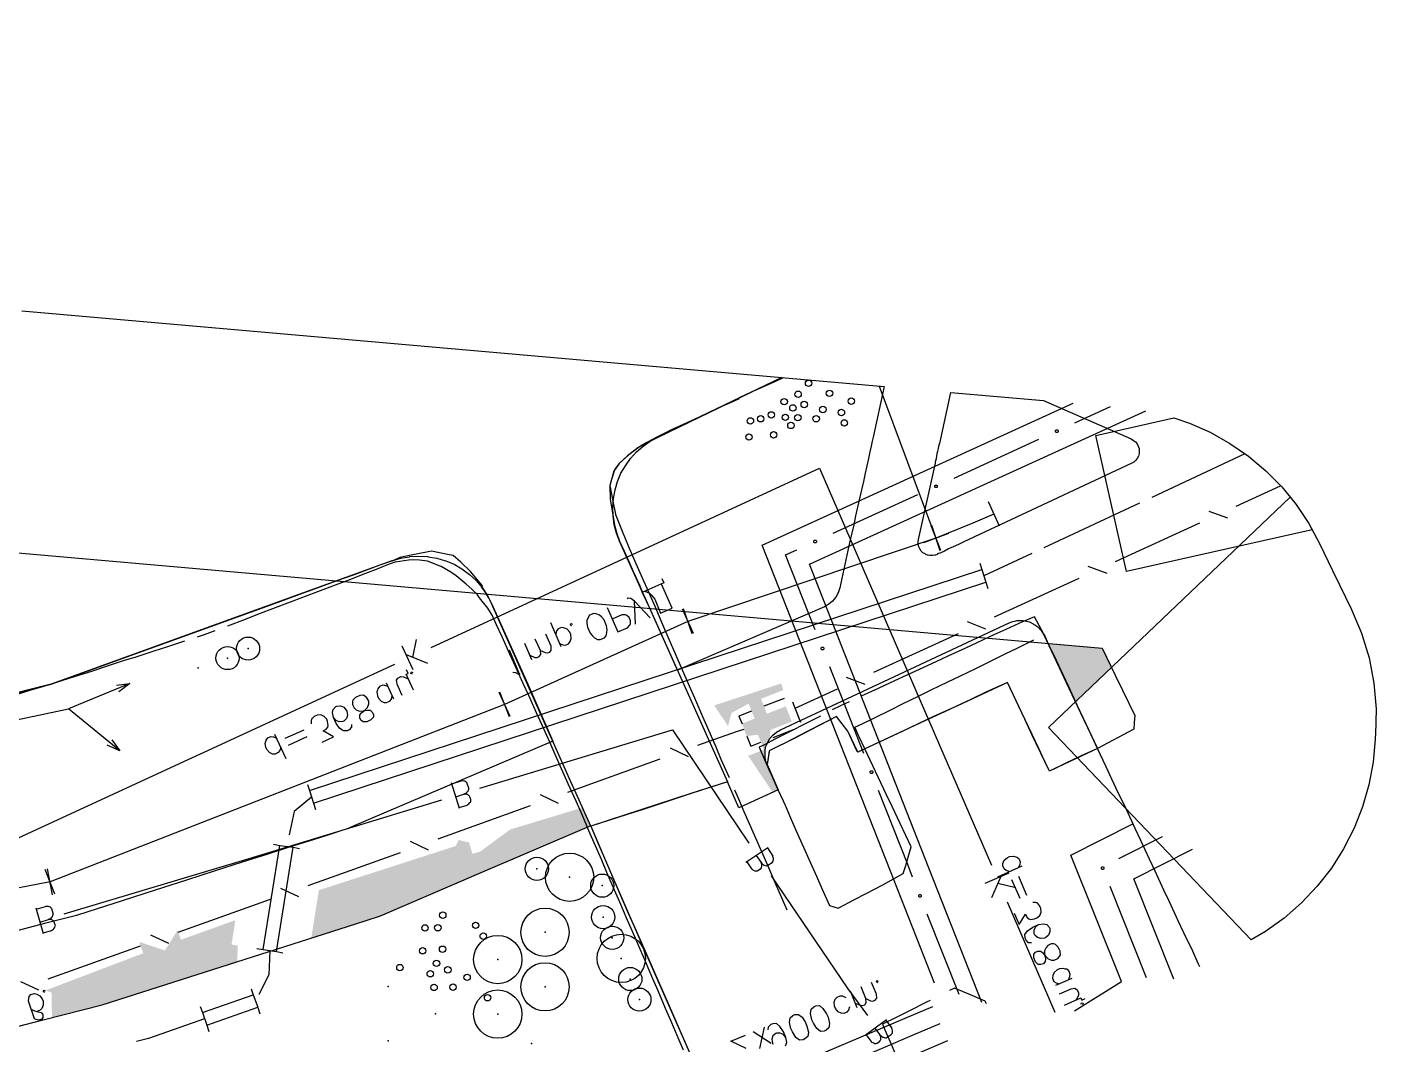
# Model space of a CAD drawing. Header units: metres. Extents: x 120 to 577, y 4 to 268.
# Drawn here: x 493.2 to 577.1, y 190 to 253.2 of the extents above; entities that cross this region are included whole.
import ezdxf

# ---------------------------------------------------------------- set-up
doc = ezdxf.new("R2010")
doc.units = ezdxf.units.M
for name, color, linetype in [('BOUNDARY', 7, 'Continuous'), ('BUILDING', 7, 'Continuous'), ('CURB', 7, 'Continuous'), ('ELECTR_CABLE', 7, 'Continuous'), ('ELECTR_CABLE_COMM', 7, 'Continuous'), ('GRASS', 7, 'Continuous'), ('HEAT', 7, 'Continuous'), ('LOUNGER', 7, 'Continuous'), ('NEW_BUSH', 3, 'Continuous'), ('NEW_LAWN', 82, 'Continuous'), ('NEW_TREE', 3, 'Continuous'), ('OVERHEAD_POWER_LINE', 7, 'Continuous'), ('ROAD', 7, 'Continuous'), ('SEWER', 7, 'Continuous'), ('WATER_PIPELINE', 7, 'Continuous')]:
    doc.layers.add(name, color=color, linetype=linetype)

# ---------------------------------------------------------------- blocks, each defined once
blk = doc.blocks.new('ЗЛАКИ_ОРНАМЕНТАЛЬНЫЕ')
blk.add_circle((0, 0), 0.2)

msp = doc.modelspace()

# ---------------------------------------------------------------- hatches: boundary and pattern name
at = {"layer": 'NEW_LAWN'}
for points in [[(560.028, 214.601), (560.608, 213.396), (558.367, 211.256), (557.795, 212.473), (556.647, 214.898)], [(538.822, 211.454), (539.184, 210.522), (540.363, 210.981), (540.731, 210.034), (539.398, 209.516), (539.352, 208.963), (539.352, 208.962), (539.212, 208.701), (539.212, 208.7), (539.108, 208.439), (539.107, 208.438), (539.073, 208.212), (539.073, 208.211), (539.073, 207.897), (539.108, 207.618), (539.108, 207.617), (539.195, 207.374), (539.196, 207.377), (539.195, 207.373), (539.876, 205.801), (539.544, 205.646), (538.018, 207.908), (538.992, 208.287), (538.629, 209.219), (537.912, 209.127), (537.651, 209.91), (538.42, 210.227), (538.049, 211.156), (536.988, 210.573), (536.768, 209.76), (535.906, 211.036), (540.063, 212.401), (540.209, 211.993)], [(511.333, 199.557), (519.846, 202.303), (520.016, 202.674), (520.676, 202.522), (520.877, 201.816), (521.366, 201.956), (523.207, 203.319), (527.725, 204.69), (528.218, 203.546), (528.157, 203.531), (521.136, 200.527), (515.164, 197.96), (515.163, 197.959), (514.272, 197.68), (513.626, 197.47), (510.862, 196.588)], [(494.74, 191.639), (494.714, 193.191), (494.348, 193.331), (500.417, 195.638), (500.163, 196.345), (501.765, 195.813), (502.548, 197.059), (502.757, 196.476), (506.146, 197.692), (505.905, 196.178), (506.292, 196.116), (506.257, 195.12), (497.856, 192.441), (497.855, 192.44)]]:
    msp.add_hatch(color=82, dxfattribs=at).paths.add_polyline_path(points)

# ---------------------------------------------------------------- linework, layer by layer
at = {"layer": 'BOUNDARY'}
msp.add_lwpolyline([(120.753, 253.201), (560.028, 214.601), (560.834, 212.927), (561.289, 211.984), (562.057, 210.412), (562.022, 209.975), (562.005, 209.556), (559.734, 208.368), (558.721, 207.897), (557.778, 207.443), (556.748, 206.954), (555.665, 209.242), (555.228, 210.185), (554.145, 212.473), (552.801, 211.861), (551.857, 211.407), (549.954, 210.517), (549.011, 210.08), (547.107, 209.189), (546.164, 208.753), (544.837, 208.124), (544.208, 209.434), (543.509, 210.342), (541.885, 209.504), (540.959, 209.032), (539.335, 208.211), (539.195, 207.373), (539.877, 205.801), (537.449, 204.666), (536.733, 206.29), (534.48, 205.557), (533.484, 205.225), (531.493, 204.579), (530.498, 204.264), (528.245, 203.531), (528.681, 202.5), (529.083, 201.54), (529.52, 200.527), (530.568, 198.134), (530.987, 197.173), (531.843, 195.252), (532.262, 194.292), (533.1, 192.371), (533.519, 191.427), (534.358, 189.506)], dxfattribs=at)
at = {"layer": 'BUILDING'}
for points in [[(561.533, 219.354), (559.632, 227.821), (564.482, 228.911), (565.449, 228.587), (566.739, 228.016), (567.969, 227.327), (569.129, 226.525), (570.208, 225.618), (571.198, 224.614), (572.088, 223.52), (572.873, 222.349), (573.089, 221.949)], [(556.694, 209.659), (571.706, 223.99), (572.088, 223.52), (572.873, 222.349), (573.543, 221.108), (574.349, 219.434), (574.784, 218.531), (575.533, 217), (576.159, 215.525), (576.624, 213.991), (576.923, 212.416), (577.051, 210.818), (577.009, 209.216), (576.997, 209.065), (576.992, 208.932), (576.864, 207.51), (576.603, 206.107), (576.209, 204.735), (575.686, 203.407), (575.04, 202.134), (574.275, 200.928), (573.399, 199.801), (572.42, 198.762), (571.347, 197.821), (570.189, 196.986), (569.294, 196.462)]]:
    msp.add_lwpolyline(points, close=True, dxfattribs=at)
at = {"layer": 'CURB'}
for points in [[(540.198, 231.401), (539.754, 231.195), (538.689, 230.724), (537.938, 230.374), (537.414, 230.13), (537.414, 230.077), (536.855, 229.815), (536.104, 229.484), (534.969, 228.96), (534.218, 228.61), (533.118, 228.104), (533.083, 228.086), (532.349, 227.702), (531.72, 227.37), (531.266, 227.108), (530.603, 226.619), (530.009, 226.078), (529.729, 225.729), (529.485, 224.96), (529.415, 224.716), (529.607, 223.738), (529.764, 222.917), (529.782, 222.899), (530.236, 221.764), (530.55, 221.013), (530.568, 220.961), (531.039, 219.86), (531.371, 219.109), (531.878, 217.957), (532.209, 217.206), (532.698, 216.071), (533.03, 215.302), (533.519, 214.167), (533.851, 213.398), (534.358, 212.263), (534.689, 211.512), (535.178, 210.359), (535.51, 209.609), (536.017, 208.456), (536.331, 207.705), (536.838, 206.57)], [(534.008, 189.611), (533.676, 190.38), (533.205, 191.462), (532.891, 192.213), (532.419, 193.296), (532.087, 194.047), (531.633, 195.13), (531.301, 195.899), (530.83, 196.981), (530.498, 197.732), (530.044, 198.815), (529.712, 199.566), (529.24, 200.649), (528.926, 201.417), (528.454, 202.5), (528.123, 203.251), (527.948, 203.67), (527.948, 203.67), (527.651, 204.334), (527.319, 205.085), (526.83, 206.168), (526.498, 206.919), (526.027, 207.984), (525.695, 208.753), (525.503, 209.172), (525.503, 209.172), (525.206, 209.818), (524.857, 210.569), (524.385, 211.652), (524.036, 212.403), (523.547, 213.468), (523.215, 214.219), (522.726, 215.302), (522.377, 216.053), (522.115, 216.647), (522.115, 216.647), (521.835, 217.084), (521.329, 217.73), (521.189, 217.904), (521.189, 217.904), (520.84, 218.254), (520.84, 218.254), (520.49, 218.568), (519.862, 219.092), (519.53, 219.319), (519.53, 219.319), (518.936, 219.668), (518.936, 219.668), (518.866, 219.703), (518.08, 220), (517.591, 220.07), (517.591, 220.07), (517.242, 220.087), (517.242, 220.087), (516.91, 220.07), (516.107, 219.948), (516.054, 219.948), (516.054, 219.948), (515.6, 219.773), (515.6, 219.773), (515.391, 219.686), (515.391, 219.686), (515.006, 219.529), (514.238, 219.232), (513.138, 218.813), (512.352, 218.516), (511.251, 218.096), (510.483, 217.817), (509.383, 217.398), (508.614, 217.101), (507.514, 216.682), (506.745, 216.385), (505.645, 215.966)], [(566.106, 194.79), (566.004, 195.008), (565.655, 195.759), (565.096, 196.911), (564.747, 197.662), (564.205, 198.833), (563.856, 199.566), (563.314, 200.736), (562.965, 201.487), (562.424, 202.64), (562.074, 203.391), (561.533, 204.561), (561.184, 205.295), (561.044, 205.574), (560.625, 206.465), (560.276, 207.216), (559.734, 208.368), (559.385, 209.119), (558.843, 210.272), (558.494, 211.023), (557.953, 212.193), (557.603, 212.944), (557.324, 213.521), (557.062, 214.097), (556.695, 214.848), (556.433, 215.424), (556.381, 215.512), (556.119, 216.001), (555.822, 216.542), (555.106, 216.245), (554.041, 215.756), (553.29, 215.424), (552.242, 214.935), (551.491, 214.586), (550.443, 214.097), (549.692, 213.748), (548.644, 213.276), (547.893, 212.927), (546.845, 212.438), (546.094, 212.089), (545.046, 211.617)], [(504.859, 215.669), (504.196, 215.424)], [(502.973, 215.023), (501.855, 214.656), (501.069, 214.411), (499.952, 214.045), (499.166, 213.8), (498.048, 213.433), (497.262, 213.171), (496.127, 212.822), (495.341, 212.56), (494.695, 212.351), (494.695, 212.351), (494.223, 212.211), (493.437, 211.984), (492.302, 211.634)], [(504.196, 215.424), (503.759, 215.285)], [(542.514, 210.377), (541.483, 209.853), (540.75, 209.486), (539.719, 208.962), (538.986, 208.578), (538.706, 208.438), (538.706, 208.438), (539.038, 207.67), (539.37, 206.919), (539.387, 206.901), (539.387, 206.901), (539.842, 205.854), (540.191, 205.103), (540.313, 204.841), (540.313, 204.841), (540.662, 204.055), (540.994, 203.286), (541.466, 202.238), (541.798, 201.487), (542.269, 200.422), (542.601, 199.671), (543.073, 198.606), (543.614, 198.431), (544.627, 198.972), (545.36, 199.357), (546.391, 199.898), (547.107, 200.282), (547.666, 200.597), (547.666, 200.597), (547.823, 201.086), (548.05, 201.889), (548.155, 202.256), (548.155, 202.256), (547.823, 202.954), (547.474, 203.705), (546.967, 204.753), (546.618, 205.487), (546.129, 206.535), (545.78, 207.286), (545.273, 208.334), (544.924, 209.085), (544.889, 209.172), (544.889, 209.172), (544.644, 209.678), (544.644, 209.678), (545.099, 209.888), (545.832, 210.255), (546.88, 210.761), (547.613, 211.128), (548.661, 211.634), (549.395, 212.001), (550.443, 212.508), (551.176, 212.857), (552.224, 213.363), (552.958, 213.73), (554.006, 214.237), (554.739, 214.603), (555.787, 215.11)], [(543.771, 211.023), (543.247, 210.761)], [(544.295, 211.268), (543.771, 211.023)], [(537.169, 205.801), (537.414, 205.242)], [(537.414, 205.242), (537.746, 204.456), (538.078, 203.705), (538.759, 202.151), (539.091, 201.4), (539.754, 199.846), (540.086, 199.095), (540.418, 198.326)], [(552.828, 192.487), (552.748, 192.668), (551.84, 193.052), (551.089, 193.366), (550.844, 193.471), (550.529, 193.313)], [(549.327, 192.706), (549.15, 192.615), (547.963, 192.021), (547.229, 191.655), (546.373, 191.235), (546.513, 190.886), (546.845, 190.135), (547.369, 188.913), (547.701, 188.162), (548.225, 186.939), (548.557, 186.188), (549.081, 184.965)]]:
    msp.add_lwpolyline(points, dxfattribs=at)
at = {"layer": 'ELECTR_CABLE'}
for points in [[(568.9, 226.684), (563.105, 223.965)], [(562.354, 223.615), (556.398, 220.838)], [(552.416, 219.878), (552.539, 219.476), (552.539, 219.476), (552.801, 218.69), (552.801, 218.69), (552.923, 218.306)], [(555.647, 220.489), (552.661, 219.092)], [(510.745, 205.749), (552.539, 219.476)], [(511.007, 204.963), (552.801, 218.69)], [(510.623, 206.133), (510.745, 205.749), (510.745, 205.749), (511.007, 204.963), (511.007, 204.963), (511.129, 204.561)], [(510.867, 205.347), (509.802, 204.439), (509.802, 204.439), (509.487, 202.989)], [(507.881, 195.864), (508.911, 202.343)], [(508.509, 202.413), (508.911, 202.343), (508.911, 202.343), (509.732, 202.221), (509.732, 202.221), (510.134, 202.151)], [(508.702, 195.741), (509.732, 202.221)], [(507.479, 195.933), (507.881, 195.864), (507.881, 195.864), (508.702, 195.741), (508.702, 195.741), (509.103, 195.671)], [(508.282, 195.794), (508.23, 194.292), (508.23, 194.292), (507.601, 193.069)], [(504.091, 191.951), (507.252, 193.052)], [(507.13, 193.436), (507.252, 193.052), (507.252, 193.052), (507.531, 192.283)], [(503.951, 192.336), (504.091, 191.951), (504.091, 191.951), (504.37, 191.166), (504.37, 191.166), (504.493, 190.781)], [(504.37, 191.166), (507.531, 192.283)], [(507.531, 192.266), (507.671, 191.882)], [(504.231, 191.567), (500.738, 190.345), (500.738, 190.345), (500.004, 190.153)]]:
    msp.add_lwpolyline(points, dxfattribs=at)
at = {"layer": 'ELECTR_CABLE_COMM'}
for points in [[(546.161, 230.877), (549.692, 221.432)], [(568.362, 223.423), (571.123, 224.689)], [(553.639, 222.183), (552.958, 223.685)], [(566.65, 223.109), (567.82, 222.69)], [(553.29, 222.934), (551.997, 222.358), (551.997, 222.358), (549.692, 221.432)], [(560.852, 219.983), (566.109, 222.393)], [(549.692, 221.432), (534.27, 216.263)], [(550.478, 221.729), (548.923, 221.135)], [(550.006, 220.664), (549.395, 222.201)], [(549.954, 220.646), (549.43, 222.218)], [(532.646, 218.935), (532.768, 218.655), (532.768, 218.655), (531.476, 218.079), (531.476, 218.079), (531.336, 218.376)], [(553.342, 216.542), (558.599, 218.952)], [(559.14, 219.686), (560.31, 219.249)], [(531.598, 218.149), (531.895, 218.009), (531.895, 218.009), (532.017, 217.887), (532.017, 217.887), (532.209, 217.642), (532.209, 217.642), (532.576, 216.769), (532.576, 216.769), (533.292, 217.084), (533.292, 217.084), (532.629, 218.585)], [(531.93, 216.49), (530.952, 217.52), (530.952, 217.52), (530.812, 217.625), (530.812, 217.625), (530.725, 217.677), (530.725, 217.677), (530.568, 217.695), (530.568, 217.695), (530.498, 217.66)], [(531.022, 216.088), (530.952, 217.52)], [(528.821, 215.127), (529.083, 215.25), (529.083, 215.25), (529.188, 215.372), (529.188, 215.372), (529.24, 215.564), (529.24, 215.564), (529.258, 215.739), (529.258, 215.739), (529.223, 215.983), (529.223, 215.983), (529.066, 216.35), (529.066, 216.35), (528.909, 216.542), (528.909, 216.542), (528.769, 216.647), (528.769, 216.647), (528.577, 216.734), (528.577, 216.734), (528.42, 216.752), (528.42, 216.752), (528.158, 216.647), (528.158, 216.647), (528.07, 216.507), (528.07, 216.507), (528, 216.315), (528, 216.315), (528, 216.14), (528, 216.14), (528.035, 215.896), (528.035, 215.896), (528.192, 215.529), (528.192, 215.529), (528.35, 215.354), (528.35, 215.354), (528.472, 215.232), (528.472, 215.232), (528.664, 215.145), (528.664, 215.145), (528.821, 215.127)], [(529.258, 217.118), (529.922, 215.616), (529.922, 215.616), (530.515, 215.861), (530.515, 215.861), (530.672, 216.018), (530.672, 216.018), (530.707, 216.123), (530.707, 216.123), (530.707, 216.298), (530.707, 216.298), (530.62, 216.507), (530.62, 216.507), (530.48, 216.629), (530.48, 216.629), (530.393, 216.664), (530.393, 216.664), (530.166, 216.664), (530.166, 216.664), (529.572, 216.402)], [(534.62, 215.512), (533.938, 217.014)], [(534.532, 215.494), (534.008, 217.049)], [(534.27, 216.263), (522.883, 211.093)], [(526.394, 214.673), (525.747, 216.175)], [(526.306, 214.883), (526.498, 214.796), (526.498, 214.796), (526.656, 214.778), (526.656, 214.778), (526.848, 214.865), (526.848, 214.865), (526.952, 215.005), (526.952, 215.005), (527.022, 215.197), (527.022, 215.197), (526.987, 215.442), (526.987, 215.442), (526.935, 215.582), (526.935, 215.582), (526.76, 215.774), (526.76, 215.774), (526.568, 215.861), (526.568, 215.861), (526.411, 215.878), (526.411, 215.878), (526.219, 215.791), (526.219, 215.791), (526.114, 215.669), (526.114, 215.669), (526.062, 215.459)], [(527.057, 215.983), (526.97, 216.036), (526.97, 216.036), (527.005, 216.123), (527.005, 216.123), (527.092, 216.088)], [(551.63, 216.245), (552.783, 215.809)], [(524.577, 213.87), (524.141, 214.883)], [(524.455, 214.167), (524.752, 214.027), (524.752, 214.027), (524.909, 214.027), (524.909, 214.027), (525.031, 214.08), (525.031, 214.08), (525.136, 214.202), (525.136, 214.202), (525.101, 214.446), (525.101, 214.446), (524.787, 215.162)], [(525.101, 214.446), (525.398, 214.324), (525.398, 214.324), (525.555, 214.307), (525.555, 214.307), (525.695, 214.359), (525.695, 214.359), (525.782, 214.481), (525.782, 214.481), (525.765, 214.726), (525.765, 214.726), (525.45, 215.459)], [(545.832, 213.102), (551.089, 215.512)], [(523.39, 213.102), (523.547, 213.084), (523.547, 213.084), (523.826, 212.944), (523.826, 212.944), (523.18, 214.464)], [(544.12, 212.805), (545.273, 212.368)], [(523.232, 210.342), (522.551, 211.844)], [(523.18, 210.325), (522.586, 211.861)], [(540.261, 211.477), (539.003, 210.988)], [(540.942, 210.866), (543.579, 212.071)], [(522.883, 211.093), (494.625, 200.073)], [(538.235, 210.691), (537.449, 210.377), (537.449, 210.377), (537.641, 209.905)], [(541.291, 209.975), (540.942, 210.866), (540.942, 210.866), (540.802, 211.233)], [(534.899, 208.561), (537.292, 209.416), (537.292, 209.416), (537.763, 209.574)], [(537.938, 209.137), (538.182, 208.508)], [(539.58, 209.05), (540.837, 209.539)], [(533.17, 208.403), (534.288, 207.862)], [(538.182, 208.508), (538.811, 208.753)], [(526.813, 205.644), (532.559, 207.722)], [(525.084, 205.504), (526.219, 204.963)], [(518.744, 202.745), (524.49, 204.823)], [(517.015, 202.605), (518.133, 202.064)], [(510.658, 199.846), (516.404, 201.906)], [(494.922, 199.304), (494.328, 200.841)], [(494.782, 199.269), (494.468, 200.894)], [(494.625, 200.073), (454.508, 192.301)], [(508.946, 199.688), (510.064, 199.164)], [(502.589, 196.946), (508.335, 199.007)], [(500.86, 196.789), (501.978, 196.265)], [(494.503, 194.047), (500.249, 196.108)], [(492.791, 193.89), (493.909, 193.366)], [(493.455, 192.161), (493.647, 192.056), (493.647, 192.056), (493.804, 192.021), (493.804, 192.021), (494.066, 191.951), (494.066, 191.951), (494.171, 191.829), (494.171, 191.829), (494.171, 191.655), (494.171, 191.655), (494.118, 191.55), (494.118, 191.55), (493.926, 191.48), (493.926, 191.48), (493.769, 191.515), (493.769, 191.515), (493.664, 191.567), (493.664, 191.567), (493.28, 192.668), (493.28, 192.668), (493.297, 192.842), (493.297, 192.842), (493.332, 192.947), (493.332, 192.947), (493.437, 193.069), (493.437, 193.069), (493.647, 193.139), (493.647, 193.139), (493.804, 193.104), (493.804, 193.104), (493.979, 192.999), (493.979, 192.999), (494.136, 192.807), (494.136, 192.807), (494.188, 192.65), (494.188, 192.65), (494.188, 192.406), (494.188, 192.406), (494.118, 192.213), (494.118, 192.213), (494.014, 192.091), (494.014, 192.091), (493.804, 192.021)], [(494.293, 193.191), (494.206, 193.244), (494.206, 193.244), (494.241, 193.349), (494.241, 193.349), (494.328, 193.296)]]:
    msp.add_lwpolyline(points, dxfattribs=at)
at = {"layer": 'GRASS'}
for points in [[(530.026, 221.24), (529.834, 221.747), (529.694, 222.271), (529.625, 222.812), (529.607, 223.353), (529.642, 223.895), (529.747, 224.436), (529.904, 224.96), (530.114, 225.467), (530.393, 225.938), (530.707, 226.375), (531.074, 226.794), (531.493, 227.143), (531.93, 227.458), (532.419, 227.72), (540.101, 231.41), (546.474, 230.85), (545.797, 227.72), (545.727, 227.458), (545.657, 227.143), (545.588, 226.794), (545.5, 226.375), (545.395, 225.938), (545.291, 225.467), (545.186, 224.96), (545.064, 224.436), (544.941, 223.895), (544.819, 223.353), (544.697, 222.812), (544.592, 222.271), (544.47, 221.747), (544.348, 221.24), (543.719, 218.341), (543.614, 218.044), (543.474, 217.765), (543.265, 217.52), (543.038, 217.328), (542.758, 217.171), (533.624, 213.224), (531.86, 217.171), (531.79, 217.328), (531.703, 217.52), (531.581, 217.765), (531.458, 218.044), (531.336, 218.341)], [(548.626, 220.891), (548.592, 221.048), (548.592, 221.205), (548.609, 221.345), (549.657, 226.095), (549.674, 226.165), (549.692, 226.27), (549.727, 226.392), (549.744, 226.532), (549.779, 226.689), (549.814, 226.846), (549.849, 227.004), (549.884, 227.161), (549.919, 227.3), (549.954, 227.423), (549.971, 227.51), (549.989, 227.597), (550.623, 230.485), (556.375, 229.98), (561.83, 227.597), (561.97, 227.51), (562.092, 227.423), (562.197, 227.3), (562.267, 227.161), (562.319, 227.004), (562.336, 226.846), (562.319, 226.689), (562.284, 226.532), (562.197, 226.392), (562.109, 226.27), (561.987, 226.165), (561.865, 226.095), (551.735, 221.345), (551.421, 221.205), (551.089, 221.048), (550.775, 220.891), (550.478, 220.769), (550.216, 220.629), (549.989, 220.524), (549.797, 220.454), (549.762, 220.419), (549.657, 220.384), (549.622, 220.367), (549.5, 220.349), (549.308, 220.349), (549.22, 220.367), (549.168, 220.384), (549.063, 220.419), (549.028, 220.454), (548.888, 220.524), (548.784, 220.629), (548.696, 220.769)], [(540.034, 209.521), (543.23, 211.023), (554.25, 216.175), (554.477, 216.263), (554.669, 216.298), (554.722, 216.315), (555.106, 216.315), (555.211, 216.298), (555.508, 216.228), (555.787, 216.088), (556.032, 215.913), (556.241, 215.686), (556.398, 215.424), (557.796, 212.473), (558.477, 211.023), (559.734, 208.368), (557.621, 207.373), (556.748, 206.954), (556.556, 207.373), (556.084, 208.368), (554.827, 211.023), (554.145, 212.473), (551.037, 211.023), (549.552, 210.342), (547.631, 209.434), (544.924, 208.176), (544.837, 208.124), (544.802, 208.176), (544.208, 209.434), (543.509, 210.342), (541.728, 209.434), (540.296, 208.7), (539.789, 208.438), (539.335, 208.211), (539.335, 208.176), (539.283, 207.897), (539.248, 207.618), (539.195, 207.373), (539.108, 207.618), (539.073, 207.897), (539.073, 208.176), (539.073, 208.211), (539.108, 208.438), (539.213, 208.7), (539.353, 208.962), (539.545, 209.189), (539.772, 209.381)]]:
    msp.add_lwpolyline(points, close=True, dxfattribs=at)
for points in [[(480.653, 208.823), (494.695, 212.351), (508.579, 217.38), (509.977, 217.887), (511.286, 218.358), (512.474, 218.795), (513.557, 219.179), (514.482, 219.529), (515.251, 219.808), (515.862, 220.018), (515.88, 220.035), (516.404, 220.192), (516.421, 220.192), (516.963, 220.28), (516.997, 220.297), (517.539, 220.315), (518.098, 220.297), (518.115, 220.28), (518.674, 220.192), (519.215, 220.035), (519.233, 220.018), (519.739, 219.808), (520.228, 219.529), (520.7, 219.179), (521.119, 218.795), (521.486, 218.358), (521.8, 217.887), (522.062, 217.38), (524.315, 212.351), (525.887, 208.823), (513.277, 203.443), (513.155, 203.391), (512.631, 203.216), (511.758, 202.937), (510.71, 202.605), (509.487, 202.221), (508.108, 201.784), (506.571, 201.295), (504.894, 200.754), (503.095, 200.177), (501.157, 199.566), (499.113, 198.902), (496.965, 198.221), (496.267, 197.994), (494.363, 197.505), (491.534, 196.772)], [(478.435, 187.428), (494.188, 191.497), (497.856, 192.44), (513.627, 197.47), (514.273, 197.68), (515.164, 197.959), (521.137, 200.527), (528.158, 203.531), (528.227, 203.548), (528.245, 203.531), (529.52, 200.527), (532, 194.868), (534.462, 189.279), (536.68, 184.214), (539.492, 177.77), (539.615, 177.525), (540.855, 174.714), (545.553, 164.06), (551.281, 151.066), (492.686, 164.06)]]:
    msp.add_lwpolyline(points, dxfattribs=at)
at = {"layer": 'HEAT'}
for points in [[(549.601, 193.786), (546.862, 200.736), (538.881, 220.996), (558.22, 229.818)], [(552.554, 192.57), (549.011, 201.575), (541.833, 219.808), (562.752, 229.351)], [(558.337, 228.61), (560.542, 229.614)], [(557.289, 228.078), (557.289, 228.034), (557.254, 227.999), (557.21, 227.999), (557.21, 227.999), (557.167, 227.999), (557.132, 228.034), (557.132, 228.078), (557.132, 228.078), (557.132, 228.121), (557.167, 228.156), (557.21, 228.156), (557.21, 228.156), (557.254, 228.156), (557.289, 228.121), (557.289, 228.078)], [(550.827, 225.17), (556.084, 227.58)], [(543.3, 221.747), (548.574, 224.139)], [(549.779, 224.655), (549.779, 224.611), (549.744, 224.576), (549.701, 224.576), (549.701, 224.576), (549.657, 224.576), (549.622, 224.611), (549.622, 224.655), (549.622, 224.655), (549.622, 224.698), (549.657, 224.733), (549.701, 224.733), (549.701, 224.733), (549.744, 224.733), (549.779, 224.698), (549.779, 224.655)], [(542.182, 215.739), (540.348, 220.402), (540.348, 220.402), (541.047, 220.716)], [(542.269, 221.231), (542.269, 221.188), (542.234, 221.153), (542.191, 221.153), (542.191, 221.153), (542.147, 221.153), (542.112, 221.188), (542.112, 221.231), (542.112, 221.231), (542.112, 221.275), (542.147, 221.31), (542.191, 221.31), (542.191, 221.31), (542.234, 221.31), (542.269, 221.275), (542.269, 221.231)], [(542.723, 214.577), (542.723, 214.534), (542.688, 214.499), (542.645, 214.499), (542.645, 214.499), (542.601, 214.499), (542.566, 214.534), (542.566, 214.577), (542.566, 214.577), (542.566, 214.621), (542.601, 214.656), (542.645, 214.656), (542.645, 214.656), (542.688, 214.656), (542.723, 214.621), (542.723, 214.577)], [(545.221, 208.054), (543.09, 213.433)], [(545.762, 206.893), (545.762, 206.849), (545.727, 206.814), (545.684, 206.814), (545.684, 206.814), (545.64, 206.814), (545.605, 206.849), (545.605, 206.893), (545.605, 206.893), (545.605, 206.936), (545.64, 206.971), (545.684, 206.971), (545.684, 206.971), (545.727, 206.971), (545.762, 206.936), (545.762, 206.893)], [(548.242, 200.37), (547.945, 201.155), (547.945, 201.155), (546.129, 205.749)], [(558.303, 192.053), (561.219, 193.873), (558.075, 201.732), (561.935, 203.688)], [(561.062, 201.522), (563.786, 202.902)], [(564.486, 194.025), (561.987, 200.265), (565.637, 202.116)], [(560.136, 200.92), (560.136, 200.876), (560.101, 200.841), (560.057, 200.841), (560.057, 200.841), (560.014, 200.841), (559.979, 200.876), (559.979, 200.92), (559.979, 200.92), (559.979, 200.963), (560.014, 200.998), (560.057, 200.998), (560.057, 200.998), (560.101, 200.998), (560.136, 200.963), (560.136, 200.92)], [(562.791, 194.117), (560.52, 199.776)], [(548.784, 199.208), (548.784, 199.165), (548.748, 199.13), (548.705, 199.13), (548.705, 199.13), (548.662, 199.13), (548.626, 199.165), (548.626, 199.208), (548.626, 199.208), (548.626, 199.252), (548.662, 199.287), (548.705, 199.287), (548.705, 199.287), (548.748, 199.287), (548.784, 199.252), (548.784, 199.208)], [(551.131, 193.064), (549.15, 198.064)], [(545.343, 192.825), (545.622, 192.685), (545.622, 192.685), (545.78, 192.668), (545.78, 192.668), (545.919, 192.72), (545.919, 192.72), (546.024, 192.842), (546.024, 192.842), (545.989, 193.087), (545.989, 193.087), (545.692, 193.82)], [(546.077, 193.803), (545.989, 193.855), (545.989, 193.855), (546.024, 193.942), (546.024, 193.942), (546.112, 193.908)], [(544.33, 192.301), (544.26, 192.109), (544.26, 192.109), (544.155, 191.986), (544.155, 191.986), (543.963, 191.899), (543.963, 191.899), (543.806, 191.917), (543.806, 191.917), (543.614, 192.004), (543.614, 192.004), (543.457, 192.196), (543.457, 192.196), (543.387, 192.353), (543.387, 192.353), (543.37, 192.598), (543.37, 192.598), (543.439, 192.79), (543.439, 192.79), (543.544, 192.912), (543.544, 192.912), (543.736, 192.999), (543.736, 192.999), (543.893, 192.982), (543.893, 192.982), (544.086, 192.895)], [(544.802, 192.248), (544.382, 193.279)], [(544.679, 192.545), (544.976, 192.406), (544.976, 192.406), (545.133, 192.388), (545.133, 192.388), (545.273, 192.44), (545.273, 192.44), (545.36, 192.58), (545.36, 192.58), (545.343, 192.825), (545.343, 192.825), (545.046, 193.541)], [(507.706, 174.679), (528.35, 183.359), (547.788, 191.602), (549.491, 192.33)], [(542.741, 190.799), (542.514, 190.781), (542.514, 190.781), (542.287, 190.956), (542.287, 190.956), (542.077, 191.288), (542.077, 191.288), (541.972, 191.497), (541.972, 191.497), (541.902, 191.899), (541.902, 191.899), (541.937, 192.161), (541.937, 192.161), (542.095, 192.318), (542.095, 192.318), (542.234, 192.371), (542.234, 192.371), (542.461, 192.388), (542.461, 192.388), (542.671, 192.213), (542.671, 192.213), (542.898, 191.882), (542.898, 191.882), (542.985, 191.672), (542.985, 191.672), (543.073, 191.27), (543.073, 191.27), (543.038, 191.008), (543.038, 191.008), (542.863, 190.851), (542.863, 190.851), (542.741, 190.799)], [(540.348, 189.891), (540.418, 190.083), (540.418, 190.083), (540.366, 190.397), (540.366, 190.397), (540.226, 190.764), (540.226, 190.764), (539.999, 191.096), (539.999, 191.096), (539.789, 191.27), (539.789, 191.27), (539.562, 191.253), (539.562, 191.253), (539.422, 191.2), (539.422, 191.2), (539.265, 191.043), (539.265, 191.043), (539.248, 190.869)], [(541.431, 190.257), (541.204, 190.24), (541.204, 190.24), (540.977, 190.397), (540.977, 190.397), (540.767, 190.746), (540.767, 190.746), (540.68, 190.956), (540.68, 190.956), (540.593, 191.34), (540.593, 191.34), (540.627, 191.62), (540.627, 191.62), (540.802, 191.777), (540.802, 191.777), (540.924, 191.829), (540.924, 191.829), (541.151, 191.829), (541.151, 191.829), (541.379, 191.672), (541.379, 191.672), (541.588, 191.34), (541.588, 191.34), (541.675, 191.113), (541.675, 191.113), (541.763, 190.729), (541.763, 190.729), (541.728, 190.467), (541.728, 190.467), (541.553, 190.31), (541.553, 190.31), (541.431, 190.257)], [(544.679, 189.017), (548.242, 190.537), (549.959, 191.268)], [(537.903, 189.716), (536.942, 190.17), (536.942, 190.17), (537.851, 190.554)], [(539.457, 190.03), (538.322, 190.746)], [(538.741, 189.716), (539.038, 191.043)], [(540.366, 190.397), (540.208, 190.589), (540.208, 190.589), (540.016, 190.677), (540.016, 190.677), (539.789, 190.677), (539.789, 190.677), (539.737, 190.642), (539.737, 190.642), (539.562, 190.502), (539.562, 190.502), (539.492, 190.292), (539.492, 190.292), (539.527, 190.048), (539.527, 190.048), (539.545, 189.978)], [(510.867, 173.508), (529.258, 181.228), (548.696, 189.471), (550.43, 190.21)]]:
    msp.add_lwpolyline(points, dxfattribs=at)
at = {"layer": 'LOUNGER'}
msp.add_point((524.543, 190.034), dxfattribs=at)
at = {"layer": 'NEW_BUSH'}
for centre in [(505.658, 213.982), (506.929, 214.569), (524.885, 200.885), (528.953, 199.838), (529.007, 197.882), (529.57, 196.601), (530.695, 194.037), (531.258, 192.755)]:
    msp.add_circle(centre, 0.72, dxfattribs=at)
for p in [(505.658, 213.982), (506.929, 214.569), (524.885, 200.885), (528.953, 199.838), (529.007, 197.882), (529.57, 196.601), (530.695, 194.037), (531.258, 192.755)]:
    msp.add_point(p, dxfattribs=at)
at = {"layer": 'NEW_TREE'}
for centre in [(526.919, 200.361), (525.392, 196.94), (522.456, 195.245), (530.133, 195.319), (525.392, 193.55), (522.456, 191.855)]:
    msp.add_circle(centre, 1.5, dxfattribs=at)
for p in [(526.919, 200.361), (525.392, 196.94), (522.456, 195.245), (530.133, 195.319), (525.392, 193.55), (522.456, 191.855)]:
    msp.add_point(p, dxfattribs=at)
at = {"layer": 'OVERHEAD_POWER_LINE'}
for points in [[(498.747, 212.298), (499.585, 212.403), (499.585, 212.403), (495.778, 210.831)], [(499.585, 212.403), (498.904, 211.879)], [(492.599, 209.923), (491.743, 209.975), (491.743, 209.975), (495.778, 210.831)], [(498.467, 208.892), (498.956, 208.211), (498.956, 208.211), (495.778, 210.831)], [(498.956, 208.211), (498.17, 208.561)]]:
    msp.add_lwpolyline(points, dxfattribs=at)
at = {"layer": 'ROAD'}
msp.add_lwpolyline([(492.862, 235.561), (540.11, 231.409), (533.938, 228.453), (533.187, 228.086), (532.419, 227.72), (532.297, 227.667), (532.192, 227.615), (531.161, 227.056), (530.515, 226.55), (530.009, 226.078), (529.66, 225.606), (529.415, 224.716), (529.45, 223.86), (529.625, 222.76), (529.712, 222.236), (529.852, 221.729), (530.026, 221.24), (530.306, 220.629), (530.411, 220.402), (530.428, 220.349), (530.62, 219.948), (530.865, 219.371), (531.284, 218.463), (531.301, 218.411), (531.441, 218.096), (531.598, 217.747), (531.755, 217.38), (536.733, 206.29), (534.462, 205.557), (528.245, 203.531), (527.337, 205.557), (527.005, 206.29), (522.062, 217.38), (521.888, 217.747), (521.678, 218.096), (521.451, 218.411), (521.503, 218.463), (520.752, 219.371), (520.159, 219.948), (519.687, 220.349), (519.425, 220.402), (518.325, 220.629), (517.172, 220.402), (516.369, 220.227), (515.967, 220.053), (515.862, 220.018), (494.695, 212.351), (470.523, 206.29)], dxfattribs=at)
at = {"layer": 'SEWER'}
for points in [[(518.307, 214.638), (542.461, 225.781)], [(542.461, 225.781), (553.15, 201.103)], [(517.19, 213.241), (516.508, 214.726)], [(517.172, 214.027), (517.399, 215.145)], [(516.753, 214.202), (518.08, 213.66)], [(491.9, 202.465), (516.054, 213.608)], [(517.224, 211.984), (516.753, 212.979), (516.753, 212.979), (516.893, 213.032), (516.893, 213.032), (516.788, 213.259)], [(517.155, 212.979), (517.05, 213.032), (517.05, 213.032), (517.085, 213.119), (517.085, 213.119), (517.172, 213.084)], [(515.635, 212.211), (515.443, 212.281), (515.443, 212.281), (515.286, 212.298), (515.286, 212.298), (515.094, 212.211), (515.094, 212.211), (514.989, 212.071), (514.989, 212.071), (514.971, 211.984), (514.971, 211.984), (514.937, 211.879), (514.937, 211.879), (514.971, 211.634), (514.971, 211.634), (515.041, 211.495), (515.041, 211.495), (515.199, 211.303), (515.199, 211.303), (515.391, 211.215), (515.391, 211.215), (515.548, 211.215), (515.548, 211.215), (515.74, 211.303), (515.74, 211.303), (515.845, 211.425), (515.845, 211.425), (515.897, 211.634)], [(516.002, 211.425), (515.548, 212.42)], [(516.508, 211.652), (516.194, 212.368), (516.194, 212.368), (516.159, 212.612), (516.159, 212.612), (516.246, 212.735), (516.246, 212.735), (516.439, 212.84), (516.439, 212.84), (516.596, 212.822), (516.596, 212.822), (516.893, 212.7)], [(514.308, 210.028), (514.081, 210.01), (514.081, 210.01), (513.941, 210.132), (513.941, 210.132), (513.889, 210.272), (513.889, 210.272), (513.889, 210.447), (513.889, 210.447), (513.976, 210.569), (513.976, 210.569), (514.203, 210.761), (514.203, 210.761), (514.36, 210.918), (514.36, 210.918), (514.43, 211.128), (514.43, 211.128), (514.43, 211.303), (514.43, 211.303), (514.325, 211.512), (514.325, 211.512), (514.186, 211.617), (514.186, 211.617), (514.098, 211.669), (514.098, 211.669), (513.871, 211.652), (513.871, 211.652), (513.609, 211.53), (513.609, 211.53), (513.452, 211.372), (513.452, 211.372), (513.417, 211.268), (513.417, 211.268), (513.417, 211.093), (513.417, 211.093), (513.522, 210.883), (513.522, 210.883), (513.662, 210.761), (513.662, 210.761), (513.854, 210.691), (513.854, 210.691), (514.081, 210.709), (514.081, 210.709), (514.36, 210.744), (514.36, 210.744), (514.517, 210.744), (514.517, 210.744), (514.657, 210.621), (514.657, 210.621), (514.727, 210.482), (514.727, 210.482), (514.727, 210.307), (514.727, 210.307), (514.57, 210.15), (514.57, 210.15), (514.308, 210.028)], [(513.365, 209.853), (513.365, 209.678), (513.365, 209.678), (513.208, 209.521), (513.208, 209.521), (513.085, 209.469), (513.085, 209.469), (512.858, 209.451), (512.858, 209.451), (512.631, 209.609), (512.631, 209.609), (512.404, 209.923), (512.404, 209.923), (512.247, 210.29), (512.247, 210.29), (512.177, 210.604), (512.177, 210.604), (512.23, 210.796), (512.23, 210.796), (512.387, 210.971), (512.387, 210.971), (512.457, 210.988), (512.457, 210.988), (512.684, 211.006), (512.684, 211.006), (512.876, 210.936), (512.876, 210.936), (513.033, 210.744), (513.033, 210.744), (513.068, 210.674), (513.068, 210.674), (513.103, 210.429), (513.103, 210.429), (513.05, 210.22), (513.05, 210.22), (512.893, 210.063), (512.893, 210.063), (512.823, 210.045), (512.823, 210.045), (512.596, 210.028), (512.596, 210.028), (512.404, 210.098), (512.404, 210.098), (512.247, 210.29)], [(511.548, 208.753), (512.247, 209.085), (512.247, 209.085), (511.601, 209.469), (511.601, 209.469), (511.793, 209.556), (511.793, 209.556), (511.898, 209.696), (511.898, 209.696), (511.915, 209.801), (511.915, 209.801), (511.88, 210.045), (511.88, 210.045), (511.828, 210.185), (511.828, 210.185), (511.653, 210.359), (511.653, 210.359), (511.461, 210.447), (511.461, 210.447), (511.234, 210.429), (511.234, 210.429), (511.042, 210.342), (511.042, 210.342), (510.885, 210.185), (510.885, 210.185), (510.85, 210.08), (510.85, 210.08), (510.85, 209.905)], [(508.964, 208.438), (508.911, 208.229), (508.911, 208.229), (508.806, 208.107), (508.806, 208.107), (508.614, 208.002), (508.614, 208.002), (508.457, 208.019), (508.457, 208.019), (508.265, 208.107), (508.265, 208.107), (508.09, 208.299), (508.09, 208.299), (508.038, 208.438), (508.038, 208.438), (508.003, 208.683), (508.003, 208.683), (508.055, 208.875), (508.055, 208.875), (508.16, 209.015), (508.16, 209.015), (508.352, 209.102), (508.352, 209.102), (508.509, 209.085), (508.509, 209.085), (508.702, 208.997)], [(509.295, 207.722), (508.597, 209.224)], [(509.243, 208.997), (510.413, 209.521)], [(509.453, 208.561), (510.605, 209.102)], [(554.25, 200.719), (554.058, 200.771), (554.058, 200.771), (553.936, 200.876), (553.936, 200.876), (553.848, 201.068), (553.848, 201.068), (553.848, 201.225), (553.848, 201.225), (553.936, 201.417), (553.936, 201.417), (554.128, 201.575), (554.128, 201.575), (554.268, 201.645), (554.268, 201.645), (554.512, 201.679), (554.512, 201.679), (554.722, 201.61), (554.722, 201.61), (554.844, 201.522), (554.844, 201.522), (554.931, 201.313), (554.931, 201.313), (554.914, 201.155), (554.914, 201.155), (554.827, 200.963)], [(552.748, 199.985), (554.25, 200.632)], [(553.534, 200.387), (555.054, 201.068)], [(553.726, 200.404), (553.15, 199.077)], [(553.534, 199.985), (554.652, 199.723)], [(554.39, 200.23), (554.914, 199.06)], [(554.827, 200.422), (555.333, 199.252)], [(554.128, 198.833), (557.094, 191.972)], [(554.547, 198.134), (554.861, 197.418), (554.861, 197.418), (555.263, 198.064), (555.263, 198.064), (555.35, 197.872), (555.35, 197.872), (555.473, 197.767), (555.473, 197.767), (555.577, 197.732), (555.577, 197.732), (555.822, 197.767), (555.822, 197.767), (555.962, 197.837), (555.962, 197.837), (556.154, 197.994), (556.154, 197.994), (556.241, 198.186), (556.241, 198.186), (556.224, 198.413), (556.224, 198.413), (556.136, 198.606), (556.136, 198.606), (555.979, 198.763), (555.979, 198.763), (555.874, 198.798), (555.874, 198.798), (555.717, 198.798)], [(555.63, 196.283), (555.455, 196.283), (555.455, 196.283), (555.298, 196.457), (555.298, 196.457), (555.246, 196.58), (555.246, 196.58), (555.228, 196.807), (555.228, 196.807), (555.385, 197.034), (555.385, 197.034), (555.717, 197.261), (555.717, 197.261), (556.067, 197.418), (556.067, 197.418), (556.381, 197.47), (556.381, 197.47), (556.59, 197.418), (556.59, 197.418), (556.748, 197.243), (556.748, 197.243), (556.783, 197.191), (556.783, 197.191), (556.783, 196.964), (556.783, 196.964), (556.695, 196.772), (556.695, 196.772), (556.521, 196.615), (556.521, 196.615), (556.451, 196.58), (556.451, 196.58), (556.206, 196.545), (556.206, 196.545), (555.997, 196.615), (555.997, 196.615), (555.839, 196.772), (555.839, 196.772), (555.805, 196.842), (555.805, 196.842), (555.805, 197.069), (555.805, 197.069), (555.892, 197.261), (555.892, 197.261), (556.067, 197.418)], [(555.787, 195.357), (555.77, 195.584), (555.77, 195.584), (555.892, 195.706), (555.892, 195.706), (556.032, 195.776), (556.032, 195.776), (556.206, 195.776), (556.206, 195.776), (556.329, 195.671), (556.329, 195.671), (556.521, 195.444), (556.521, 195.444), (556.678, 195.287), (556.678, 195.287), (556.87, 195.217), (556.87, 195.217), (557.045, 195.217), (557.045, 195.217), (557.272, 195.305), (557.272, 195.305), (557.376, 195.444), (557.376, 195.444), (557.429, 195.532), (557.429, 195.532), (557.411, 195.759), (557.411, 195.759), (557.289, 196.021), (557.289, 196.021), (557.132, 196.178), (557.132, 196.178), (557.027, 196.213), (557.027, 196.213), (556.852, 196.213), (556.852, 196.213), (556.643, 196.126), (556.643, 196.126), (556.538, 195.986), (556.538, 195.986), (556.451, 195.794), (556.451, 195.794), (556.451, 195.567), (556.451, 195.567), (556.503, 195.287), (556.503, 195.287), (556.486, 195.13), (556.486, 195.13), (556.381, 194.99), (556.381, 194.99), (556.224, 194.938), (556.224, 194.938), (556.049, 194.938), (556.049, 194.938), (555.892, 195.095), (555.892, 195.095), (555.787, 195.357)], [(557.935, 193.995), (558.023, 194.187), (558.023, 194.187), (558.04, 194.344), (558.04, 194.344), (557.953, 194.536), (557.953, 194.536), (557.83, 194.641), (557.83, 194.641), (557.726, 194.659), (557.726, 194.659), (557.621, 194.693), (557.621, 194.693), (557.376, 194.676), (557.376, 194.676), (557.237, 194.606), (557.237, 194.606), (557.045, 194.449), (557.045, 194.449), (556.957, 194.257), (556.957, 194.257), (556.94, 194.082), (556.94, 194.082), (557.027, 193.89), (557.027, 193.89), (557.167, 193.803), (557.167, 193.803), (557.359, 193.733)], [(557.149, 193.646), (558.162, 194.082)], [(557.376, 193.122), (558.092, 193.436), (558.092, 193.436), (558.337, 193.471), (558.337, 193.471), (558.477, 193.366), (558.477, 193.366), (558.564, 193.174), (558.564, 193.174), (558.547, 193.017), (558.547, 193.017), (558.407, 192.737)], [(557.691, 192.406), (558.704, 192.86), (558.704, 192.86), (558.756, 192.72), (558.756, 192.72), (558.966, 192.825)], [(558.704, 192.475), (558.739, 192.563), (558.739, 192.563), (558.843, 192.528), (558.843, 192.528), (558.809, 192.44)]]:
    msp.add_lwpolyline(points, dxfattribs=at)
at = {"layer": 'TREE'}
for p in [(503.825, 213.37), (515.646, 193.58), (518.586, 191.883), (515.646, 190.185)]:
    msp.add_point(p, dxfattribs=at)
at = {"layer": 'WATER_PIPELINE'}
for points in [[(521.346, 205.888), (533.31, 209.521), (533.31, 209.521), (538.06, 202.483)], [(519.6, 206.168), (520.176, 206.343)], [(520.054, 204.701), (520.543, 204.841), (520.543, 204.841), (520.595, 204.876), (520.595, 204.876), (520.665, 204.928), (520.665, 204.928), (520.717, 204.998), (520.717, 204.998), (520.752, 205.033), (520.752, 205.033), (520.77, 205.068), (520.77, 205.068), (520.77, 205.103), (520.77, 205.103), (520.787, 205.155), (520.787, 205.155), (520.787, 205.19), (520.787, 205.19), (520.717, 205.365), (520.717, 205.365), (520.7, 205.399), (520.7, 205.399), (520.665, 205.434), (520.665, 205.434), (520.63, 205.469), (520.63, 205.469), (520.595, 205.487), (520.595, 205.487), (520.543, 205.504), (520.543, 205.504), (520.49, 205.522), (520.49, 205.522), (520.421, 205.522), (520.421, 205.522), (520.351, 205.522), (520.351, 205.522), (520.403, 205.557), (520.403, 205.557), (520.455, 205.574), (520.455, 205.574), (520.525, 205.627), (520.525, 205.627), (520.56, 205.661), (520.56, 205.661), (520.595, 205.696), (520.595, 205.696), (520.63, 205.766), (520.63, 205.766), (520.648, 205.836), (520.648, 205.836), (520.648, 205.888), (520.648, 205.888), (520.56, 206.185), (520.56, 206.185), (520.543, 206.22), (520.543, 206.22), (520.508, 206.255), (520.508, 206.255), (520.473, 206.29), (520.473, 206.29), (520.403, 206.325), (520.403, 206.325), (520.351, 206.325), (520.351, 206.325), (520.263, 206.343), (520.263, 206.343), (520.211, 206.343), (520.211, 206.343), (520.176, 206.343)], [(520.071, 204.631), (519.582, 206.22)], [(519.844, 205.365), (520.351, 205.522)], [(495.498, 198.082), (507.007, 201.522), (507.007, 201.522), (518.971, 205.172)], [(537.886, 201.295), (539.248, 202.203)], [(539.213, 202.186), (539.545, 201.679)], [(537.938, 201.313), (538.235, 200.894), (538.235, 200.894), (538.27, 200.859), (538.27, 200.859), (538.34, 200.806), (538.34, 200.806), (538.427, 200.754), (538.427, 200.754), (538.462, 200.754), (538.462, 200.754), (538.497, 200.736), (538.497, 200.736), (538.549, 200.754), (538.549, 200.754), (538.602, 200.754), (538.602, 200.754), (538.619, 200.771), (538.619, 200.771), (538.776, 200.876), (538.776, 200.876), (538.811, 200.894), (538.811, 200.894), (538.846, 200.946), (538.846, 200.946), (538.846, 200.981), (538.846, 200.981), (538.864, 201.033), (538.864, 201.033), (538.864, 201.086), (538.864, 201.086), (538.864, 201.155), (538.864, 201.155), (538.846, 201.208), (538.846, 201.208), (538.829, 201.278), (538.829, 201.278), (538.864, 201.225), (538.864, 201.225), (538.898, 201.19), (538.898, 201.19), (538.968, 201.138), (538.968, 201.138), (539.021, 201.103), (539.021, 201.103), (539.073, 201.086), (539.073, 201.086), (539.143, 201.068), (539.143, 201.068), (539.195, 201.086), (539.195, 201.086), (539.248, 201.103), (539.248, 201.103), (539.51, 201.278), (539.51, 201.278), (539.545, 201.295), (539.545, 201.295), (539.562, 201.33), (539.562, 201.33), (539.58, 201.4), (539.58, 201.4), (539.597, 201.452), (539.597, 201.452), (539.597, 201.522), (539.597, 201.522), (539.58, 201.592), (539.58, 201.592), (539.562, 201.645), (539.562, 201.645), (539.545, 201.679)], [(538.514, 201.714), (538.829, 201.278)], [(539.457, 200.439), (544.225, 193.419), (544.225, 193.419), (545.43, 191.759)], [(494.223, 196.842), (493.752, 198.431)], [(493.769, 198.379), (494.345, 198.553)], [(494.206, 196.911), (494.712, 197.051), (494.712, 197.051), (494.765, 197.086), (494.765, 197.086), (494.834, 197.139), (494.834, 197.139), (494.887, 197.208), (494.887, 197.208), (494.904, 197.226), (494.904, 197.226), (494.922, 197.278), (494.922, 197.278), (494.939, 197.313), (494.939, 197.313), (494.957, 197.366), (494.957, 197.366), (494.939, 197.401), (494.939, 197.401), (494.887, 197.575), (494.887, 197.575), (494.869, 197.61), (494.869, 197.61), (494.834, 197.645), (494.834, 197.645), (494.799, 197.68), (494.799, 197.68), (494.765, 197.697), (494.765, 197.697), (494.712, 197.715), (494.712, 197.715), (494.642, 197.732), (494.642, 197.732), (494.59, 197.732), (494.59, 197.732), (494.52, 197.732), (494.52, 197.732), (494.572, 197.767), (494.572, 197.767), (494.625, 197.785), (494.625, 197.785), (494.695, 197.82), (494.695, 197.82), (494.73, 197.872), (494.73, 197.872), (494.765, 197.907), (494.765, 197.907), (494.799, 197.977), (494.799, 197.977), (494.817, 198.047), (494.817, 198.047), (494.817, 198.099), (494.817, 198.099), (494.73, 198.396), (494.73, 198.396), (494.712, 198.431), (494.712, 198.431), (494.677, 198.466), (494.677, 198.466), (494.642, 198.501), (494.642, 198.501), (494.572, 198.518), (494.572, 198.518), (494.52, 198.536), (494.52, 198.536), (494.433, 198.553), (494.433, 198.553), (494.38, 198.553), (494.38, 198.553), (494.345, 198.553)], [(494.014, 197.575), (494.52, 197.732)], [(545.291, 190.554), (546.618, 191.515)], [(546.583, 191.48), (546.932, 191.008)], [(545.343, 190.589), (545.657, 190.153), (545.657, 190.153), (545.692, 190.118), (545.692, 190.118), (545.762, 190.083), (545.762, 190.083), (545.85, 190.048), (545.85, 190.048), (545.884, 190.03), (545.884, 190.03), (545.919, 190.03), (545.919, 190.03), (545.972, 190.03), (545.972, 190.03), (546.024, 190.048), (546.024, 190.048), (546.042, 190.048), (546.042, 190.048), (546.199, 190.17), (546.199, 190.17), (546.216, 190.187), (546.216, 190.187), (546.251, 190.24), (546.251, 190.24), (546.269, 190.275), (546.269, 190.275), (546.269, 190.327), (546.269, 190.327), (546.269, 190.38), (546.269, 190.38), (546.269, 190.449), (546.269, 190.449), (546.251, 190.502), (546.251, 190.502), (546.216, 190.572), (546.216, 190.572), (546.269, 190.519), (546.269, 190.519), (546.304, 190.484), (546.304, 190.484), (546.373, 190.432), (546.373, 190.432), (546.426, 190.415), (546.426, 190.415), (546.478, 190.397), (546.478, 190.397), (546.548, 190.38), (546.548, 190.38), (546.618, 190.38), (546.618, 190.38), (546.67, 190.415), (546.67, 190.415), (546.915, 190.589), (546.915, 190.589), (546.932, 190.607), (546.932, 190.607), (546.967, 190.659), (546.967, 190.659), (546.985, 190.711), (546.985, 190.711), (546.985, 190.781), (546.985, 190.781), (546.985, 190.834), (546.985, 190.834), (546.967, 190.921), (546.967, 190.921), (546.95, 190.973), (546.95, 190.973), (546.932, 191.008)], [(545.902, 190.991), (546.216, 190.572)]]:
    msp.add_lwpolyline(points, dxfattribs=at)

# ---------------------------------------------------------------- block references
at = {"layer": 'BUSH'}
for p in [(541.778, 231.058), (543.077, 230.436), (540.256, 229.918), (541.124, 230.376), (541.506, 229.739), (544.434, 229.947), (538.8, 228.854), (539.463, 229.094), (540.33, 228.942), (540.804, 229.527), (541.109, 228.92), (542.246, 228.856), (542.662, 229.429), (543.816, 229.242), (538.159, 228.719), (540.679, 228.44), (544, 228.594), (538.071, 227.721), (539.606, 227.854), (519.034, 198.002), (517.93, 197.21), (518.731, 197.224), (521.08, 197.371), (521.555, 196.697), (517.787, 195.792), (519.024, 195.887), (516.371, 194.746), (518.646, 195.01), (519.348, 194.61), (518.26, 194.363), (519.673, 193.532), (520.547, 194.142), (518.494, 193.514), (521.821, 192.873)]:
    msp.add_blockref('ЗЛАКИ_ОРНАМЕНТАЛЬНЫЕ', p, dxfattribs=at)

doc.saveas('drawing.dxf')
